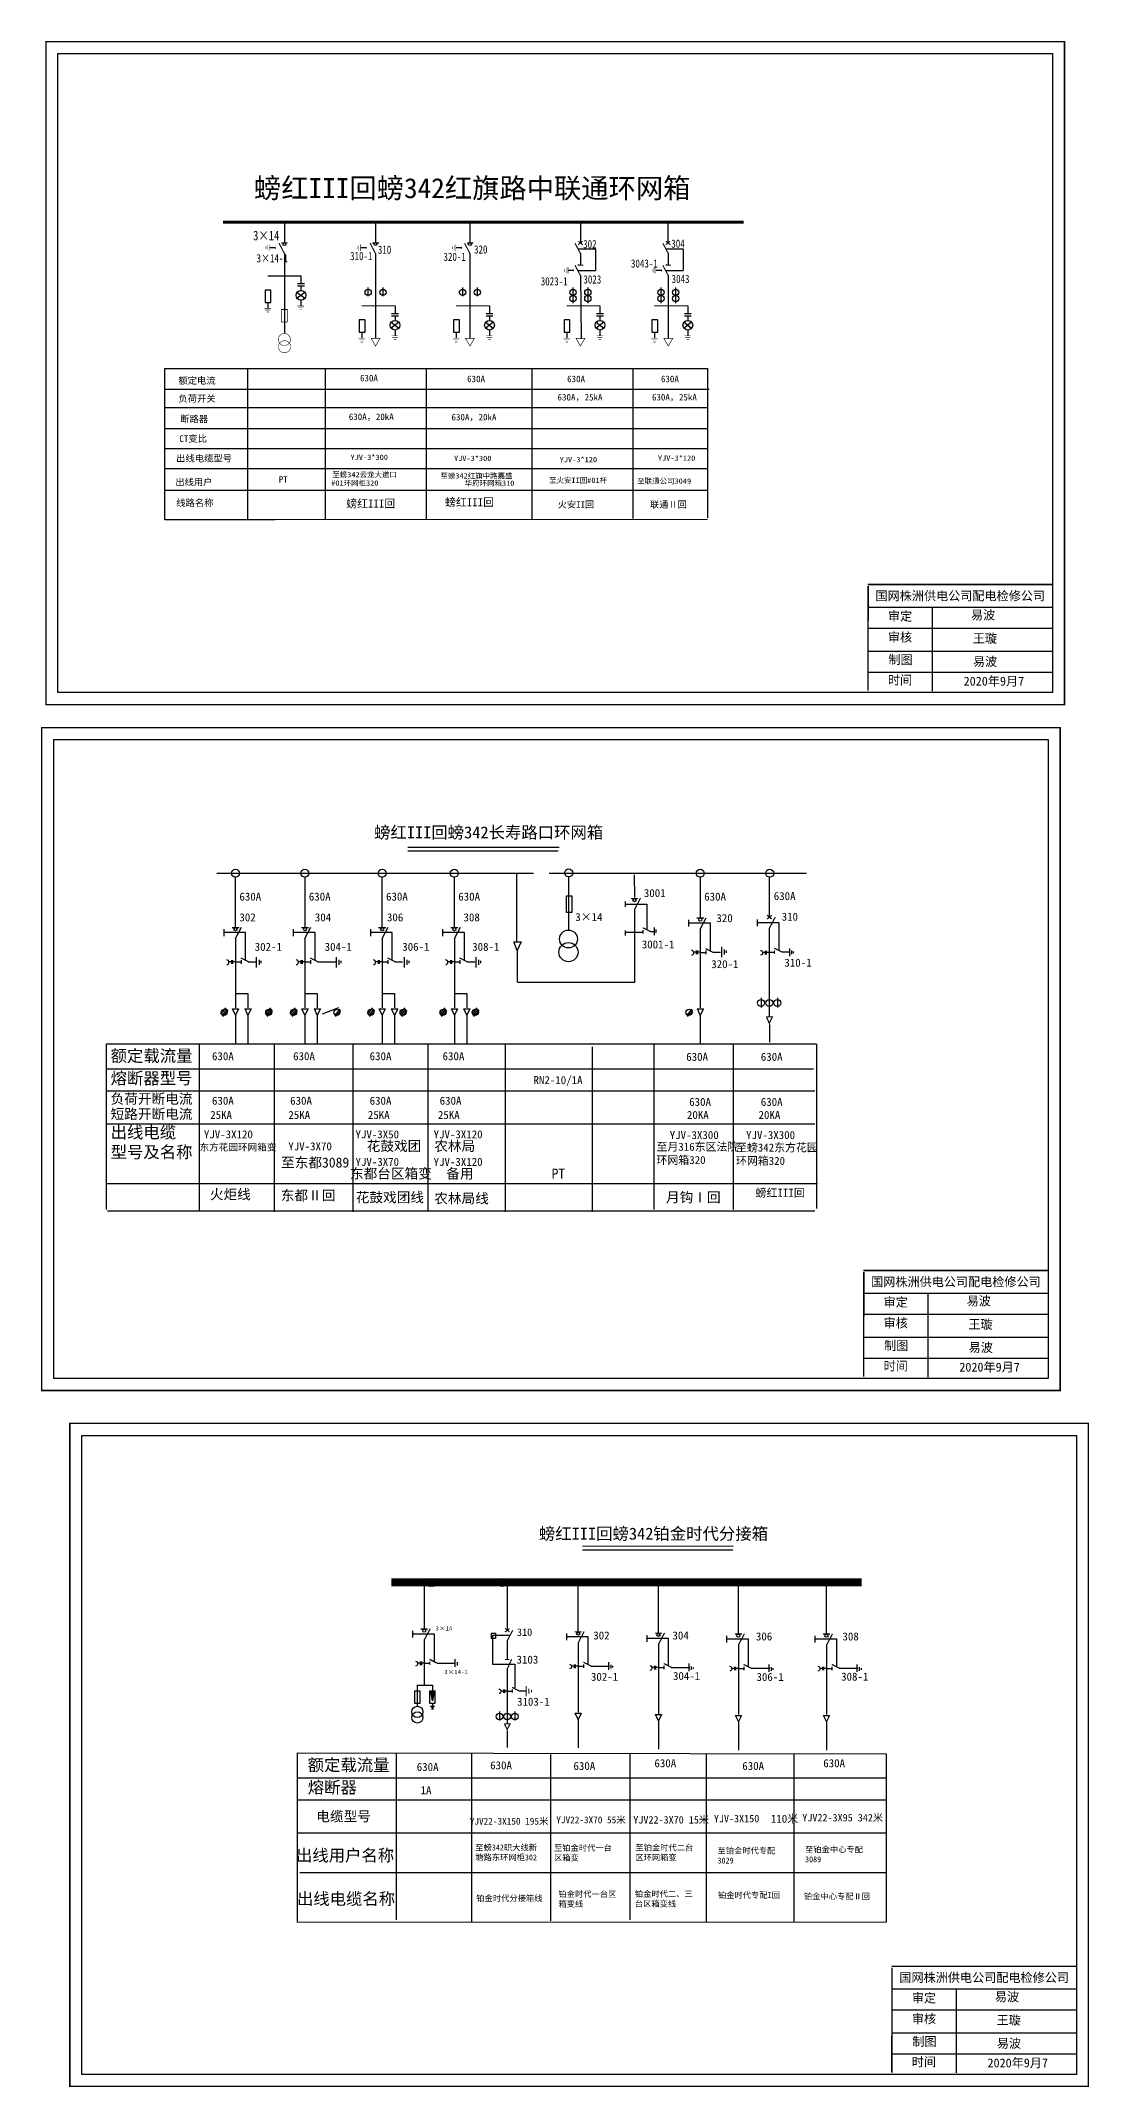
# Model space of a CAD drawing. Extents: x -184 to 627, y -436 to 79.
# Drawn here: x 88 to 350, y -436 to 76 of the extents above; entities that cross this region are included whole.
import ezdxf

# ---------------------------------------------------------------- set-up
doc = ezdxf.new("R2010")
doc.units = 0
doc.header["$LTSCALE"] = 0.774411
doc.linetypes.add('ACAD_ISO02W100', pattern=[15, 12, -3])
doc.linetypes.add('CENTER', pattern=[50.8, 31.75, -6.35, 6.35, -6.35])
doc.layers.get('0').update_dxf_attribs({"linetype": 'CONTINUOUS'})
doc.layers.add('2', color=7, linetype='CONTINUOUS')
doc.styles.add('_宋体', font='', dxfattribs={"width": 0.8})
doc.styles.add('HZ', font='')
doc.styles.get("Standard").update_dxf_attribs({"font": '', "height": 2.5})
doc.styles.add('STYLE1', font='txt.shx', dxfattribs={"height": 2.6})
doc.styles.add('字体', font='simkai_0.ttf', dxfattribs={"height": 2.5})
doc.styles.add('宋体', font='')
doc.styles.get('_宋体').set_extended_font_data('SimSun')
doc.styles.get('HZ').set_extended_font_data('SimSun')
doc.styles.get('Standard').set_extended_font_data('SimSun')
doc.styles.get('宋体').set_extended_font_data('SimSun')

# ---------------------------------------------------------------- blocks, each defined once
blk = doc.blocks.new('JD')
for points in [[(-2, 0.2), (-2, -0.2), (2, 0.2), (2, -0.2)], [(1, -1.2), (1, -0.8), (-1, -1.2), (-1, -0.8)], [(-0.5, -1.8), (-0.5, -2.2), (0.5, -1.8), (0.5, -2.2)]]:
    blk.add_trace(points)

msp = doc.modelspace()

# ---------------------------------------------------------------- hatches: boundary and pattern name
at = {"linetype": 'Continuous'}
msp.add_hatch(color=256, dxfattribs=at).paths.add_polyline_path([(185.45, -336.79), (186.35, -336.79), (185.91, -339.04)])

# ---------------------------------------------------------------- linework, layer by layer
at = {"color": 7, "lineweight": -3}
for p, q in [((148.89, 30.56), (148.89, 25.31)), ((171.68, 30.51), (171.68, 25.25)), ((195.27, 30.51), (195.27, 25.25)), ((222.88, 30.51), (222.88, 25.25)), ((244.75, 30.51), (244.75, 25.25)), ((146.64, 24.18), (145.17, 24.18)), ((148.89, 22.77), (148.89, 2.74)), ((169.42, 24.13), (167.96, 24.13)), ((171.68, 22.72), (171.68, 1.5)), ((193.21, 24.11), (191.75, 24.11)), ((195.27, 22.72), (195.27, 1.5)), ((222.28, 23.86), (226.6, 23.86)), ((222.88, 22.72), (222.88, 19.84)), ((226.6, 23.86), (226.6, 18.5)), ((244.23, 23.86), (248.55, 23.86)), ((244.83, 22.72), (244.83, 19.84)), ((248.55, 23.86), (248.55, 18.5)), ((144.74, 17.17), (153.04, 17.16)), ((153.04, 17.16), (153.04, 15.21)), ((221.22, 18.5), (219.76, 18.5)), ((222.2, 18.5), (226.6, 18.5)), ((222.88, 17.21), (223.07, 1.44)), ((243.17, 18.5), (241.71, 18.5)), ((244.14, 18.5), (248.55, 18.5)), ((244.83, 17.21), (244.83, 1.5)), ((144.74, 10.52), (144.74, 9.06)), ((152.1, 13.02), (153.98, 11.55)), ((153.98, 13.02), (152.1, 11.55)), ((152.17, 15.21), (153.91, 15.21)), ((152.17, 14.64), (153.91, 14.64)), ((153.04, 14.64), (153.04, 13.49)), ((153.04, 11.07), (153.04, 9.61)), ((169.79, 14.25), (169.79, 12.03)), ((173.48, 14.25), (173.48, 12.03)), ((193.38, 14.25), (193.38, 12.03)), ((197.08, 14.25), (197.08, 12.03)), ((220.99, 14.25), (220.99, 10.34)), ((224.68, 14.25), (224.68, 10.35)), ((242.94, 14.25), (242.94, 10.34)), ((246.63, 14.25), (246.63, 10.35)), ((168.27, 9.7), (176.56, 9.68)), ((175.62, 5.54), (177.5, 4.07)), ((177.5, 5.54), (175.62, 4.07)), ((175.69, 7.73), (177.43, 7.73)), ((175.69, 7.16), (177.43, 7.16)), ((176.56, 9.68), (176.56, 7.73)), ((176.56, 7.16), (176.56, 6.02)), ((191.86, 9.7), (200.15, 9.68)), ((199.21, 5.54), (201.09, 4.07)), ((201.09, 5.54), (199.21, 4.07)), ((199.28, 7.73), (201.02, 7.73)), ((199.28, 7.16), (201.02, 7.16)), ((200.15, 9.68), (200.15, 7.73)), ((200.15, 7.16), (200.15, 6.02)), ((219.47, 9.7), (227.76, 9.68)), ((226.82, 5.54), (228.7, 4.07)), ((228.7, 5.54), (226.82, 4.07)), ((226.89, 7.73), (228.63, 7.73)), ((226.89, 7.16), (228.63, 7.16)), ((227.76, 9.68), (227.76, 7.73)), ((227.76, 7.16), (227.76, 6.02)), ((241.42, 9.7), (249.71, 9.68)), ((248.77, 5.54), (250.65, 4.07)), ((250.65, 5.54), (248.77, 4.07)), ((248.84, 7.73), (250.58, 7.73)), ((248.84, 7.16), (250.58, 7.16)), ((249.71, 9.68), (249.71, 7.73)), ((249.71, 7.16), (249.71, 6.02)), ((168.27, 3.04), (168.27, 1.58)), ((176.56, 3.6), (176.56, 2.14)), ((191.86, 3.04), (191.86, 1.58)), ((200.15, 3.6), (200.15, 2.14)), ((219.47, 3.04), (219.47, 1.58)), ((227.76, 3.6), (227.76, 2.14)), ((241.42, 3.04), (241.42, 1.58)), ((249.71, 3.6), (249.71, 2.14))]:
    msp.add_line(p, q, dxfattribs=at)
at = {"color": 0}
for p, q in [((139.7, -6.02), (139.7, -43.83)), ((159.07, -6.04), (159.07, -43.69)), ((119.06, -11.22), (134.09, -11.22)), ((134.01, -11.22), (146.69, -11.22)), ((144.19, -11.22), (255.08, -11.22)), ((119.06, -15.78), (134.02, -15.78)), ((133.95, -15.78), (146.63, -15.78)), ((146.42, -15.78), (254.44, -15.78)), ((119.06, -26), (133.91, -26)), ((133.84, -26), (146.52, -26)), ((146.31, -26), (254.68, -26))]:
    msp.add_line(p, q, dxfattribs=at)
at = {"linetype": 'Continuous'}
for p, q in [((254.63, -5.97), (254.63, -43.31)), ((207.02, -149.46), (207.02, -132.24)), ((236.49, -138.27), (236.38, -132.59)), ((233.97, -139.89), (239.5, -139.89)), ((234.05, -139.24), (234.05, -140.54)), ((236.41, -141.19), (236.41, -159.39)), ((239.5, -139.89), (239.5, -146.14)), ((234.05, -146.47), (234.05, -147.76)), ((238.36, -146.95), (234.13, -146.95)), ((241.28, -145.71), (241.28, -147.61)), ((241.72, -146.2), (241.72, -147.08)), ((141.87, -153.14), (141.87, -155.72)), ((161.81, -153.14), (161.81, -155.72)), ((178.82, -153.14), (178.82, -155.72)), ((196.7, -153.14), (196.7, -155.72)), ((207.1, -151.45), (206.2, -149.34)), ((206.28, -149.34), (208.07, -149.34)), ((208.07, -149.34), (207.1, -151.45)), ((207.1, -151.45), (207.1, -159.4)), ((258.14, -150.57), (258.14, -153.14)), ((258.82, -151.26), (258.82, -152.46)), ((259.31, -151.51), (259.31, -152.06)), ((275.13, -150.99), (275.13, -152.89)), ((275.58, -151.48), (275.58, -152.36)), ((276.02, -151.73), (276.02, -152.14)), ((142.56, -153.83), (142.56, -155.03)), ((143.05, -154.08), (143.05, -154.64)), ((162.5, -153.83), (162.5, -155.03)), ((162.98, -154.08), (162.98, -154.64)), ((179.51, -153.83), (179.51, -155.03)), ((180, -154.08), (180, -154.64)), ((197.38, -153.83), (197.38, -155.03)), ((197.87, -154.08), (197.87, -154.64)), ((207.25, -159.4), (236.46, -159.4)), ((261.08, -216.24), (261.08, -174.86)), ((191.45, -328.63), (191.45, -330.53)), ((192.03, -329.34), (192.03, -330.21)), ((229.9, -329.35), (229.9, -331.25)), ((230.48, -330.06), (230.48, -330.94)), ((230.92, -330.31), (230.92, -330.72)), ((249.98, -329.7), (249.98, -331.61)), ((250.56, -330.41), (250.56, -331.29)), ((251, -330.66), (251, -331.07)), ((269.95, -329.91), (269.95, -331.81)), ((270.53, -330.62), (270.53, -331.5)), ((270.97, -330.87), (270.97, -331.28)), ((291.97, -329.91), (291.97, -331.81)), ((292.55, -330.62), (292.55, -331.5)), ((292.99, -330.87), (292.99, -331.28)), ((181.37, -336.56), (181.37, -339.59)), ((182.12, -335.08), (185.9, -335.08)), ((185.91, -339.04), (185.45, -336.79)), ((185.45, -336.79), (186.35, -336.79)), ((185.9, -335.08), (185.9, -338.19)), ((186.35, -336.79), (185.91, -339.04)), ((185.31, -340.4), (186.43, -340.4)), ((185.63, -340.72), (186.13, -340.72)), ((185.63, -341), (186.13, -341)), ((185.88, -339.65), (185.88, -340.41))]:
    msp.add_line(p, q, dxfattribs=at)
at = {"color": 0, "linetype": 'Continuous'}
for p, q in [((294.76, -65.69), (340.9, -65.69)), ((310.77, -65.69), (310.77, -86.65)), ((294.76, -70.94), (340.9, -70.94)), ((294.76, -76.67), (340.9, -76.67)), ((294.76, -81.93), (340.9, -81.93)), ((293.68, -237.13), (339.82, -237.13)), ((309.69, -237.14), (309.69, -258.1)), ((293.68, -242.39), (339.82, -242.39)), ((293.68, -248.12), (339.82, -248.12)), ((293.68, -253.38), (339.82, -253.38)), ((300.72, -411.05), (346.86, -411.05)), ((316.74, -411.05), (316.74, -432.02)), ((300.72, -416.3), (346.86, -416.3)), ((300.72, -422.04), (346.86, -422.04)), ((300.72, -427.29), (346.86, -427.29))]:
    msp.add_line(p, q, dxfattribs=at)
for p, q in [((179.74, -125.62), (217.54, -125.62)), ((179.74, -126.55), (217.35, -126.55)), ((132.05, -132.16), (211.18, -132.16)), ((215.03, -132.16), (279.37, -132.16)), ((136.63, -133.18), (136.63, -145.69)), ((153.97, -133.18), (153.97, -145.69)), ((173.27, -133.18), (173.27, -145.69)), ((191.32, -133.18), (191.32, -145.69)), ((219.38, -137.86), (220.74, -137.86)), ((219.38, -141.95), (219.38, -137.86)), ((219.91, -133.1), (219.91, -146.39)), ((220.74, -137.86), (220.74, -141.95)), ((252.77, -133.18), (252.77, -143.32)), ((270.04, -133.06), (270.04, -143.19)), ((220.74, -141.95), (219.38, -141.95)), ((133.74, -146.19), (133.74, -147.86)), ((135.81, -145.73), (137.57, -145.73)), ((136.69, -148.5), (138.19, -145.66)), ((151.07, -146.19), (151.07, -147.86)), ((153.14, -145.73), (154.91, -145.73)), ((154.03, -148.5), (155.53, -145.66)), ((170.38, -146.19), (170.38, -147.86)), ((172.45, -145.73), (174.21, -145.73)), ((173.33, -148.5), (174.83, -145.66)), ((188.43, -146.19), (188.43, -147.86)), ((190.49, -145.73), (192.26, -145.73)), ((191.38, -148.5), (192.88, -145.66)), ((240.34, -146.76), (241.28, -146.76)), ((249.88, -143.81), (249.88, -145.48)), ((251.95, -143.36), (253.72, -143.36)), ((252.83, -146.12), (254.33, -143.28)), ((252.83, -146.05), (252.83, -165.84)), ((270.04, -145.92), (270.04, -152.56)), ((136.69, -148.42), (136.69, -165.84)), ((138, -153.33), (140, -154.33)), ((154.03, -148.42), (154.03, -165.84)), ((155.33, -153.33), (157.33, -154.33)), ((173.33, -148.42), (173.33, -165.84)), ((174.64, -153.33), (176.64, -154.33)), ((191.38, -148.42), (191.38, -165.84)), ((192.69, -153.33), (194.69, -154.33)), ((251.82, -151.94), (251.19, -151.94)), ((251.82, -151.51), (251.82, -152.43)), ((252.1, -151.51), (252.1, -152.43)), ((252.83, -151.94), (252.1, -151.94)), ((252.83, -151.95), (254.22, -151.95)), ((254.14, -150.95), (256.14, -151.95)), ((254.22, -151.49), (254.22, -152.41)), ((256.02, -151.91), (257.91, -151.91)), ((269.97, -151.87), (271.35, -151.87)), ((270.04, -151.75), (270.04, -167.99)), ((273.16, -151.84), (275.04, -151.84)), ((135.68, -154.31), (135.05, -154.31)), ((135.68, -153.89), (135.68, -154.8)), ((135.96, -153.89), (135.96, -154.8)), ((136.69, -154.31), (135.96, -154.31)), ((136.69, -154.33), (138.07, -154.33)), ((138.07, -153.87), (138.07, -154.79)), ((139.88, -154.29), (141.77, -154.29)), ((153.02, -154.31), (152.39, -154.31)), ((153.02, -153.89), (153.02, -154.8)), ((153.3, -153.89), (153.3, -154.8)), ((154.02, -154.31), (153.3, -154.31)), ((154.03, -154.33), (155.41, -154.33)), ((155.41, -153.87), (155.41, -154.79)), ((157.22, -154.29), (161.85, -154.29)), ((172.32, -154.31), (171.69, -154.31)), ((172.32, -153.89), (172.32, -154.8)), ((172.6, -153.89), (172.6, -154.8)), ((173.33, -154.31), (172.6, -154.31)), ((173.33, -154.33), (174.71, -154.33)), ((174.71, -153.87), (174.71, -154.79)), ((176.52, -154.29), (178.41, -154.29)), ((190.37, -154.31), (189.74, -154.31)), ((190.37, -153.89), (190.37, -154.8)), ((190.65, -153.89), (190.65, -154.8)), ((191.38, -154.31), (190.65, -154.31)), ((191.38, -154.33), (192.76, -154.33)), ((192.76, -153.87), (192.76, -154.79)), ((194.57, -154.29), (196.45, -154.29)), ((136.69, -162.2), (139.79, -162.2)), ((139.79, -162.2), (139.79, -165.84)), ((154.02, -162.2), (157.13, -162.2)), ((157.13, -162.2), (157.13, -165.84)), ((173.33, -162.2), (176.43, -162.2)), ((176.43, -162.2), (176.43, -165.84)), ((191.38, -162.2), (194.48, -162.2)), ((194.48, -162.2), (194.48, -165.84)), ((268.05, -163.28), (268.05, -165.71)), ((272.12, -163.28), (272.12, -165.71)), ((134.27, -165.8), (132.95, -167.39)), ((134.57, -166.11), (133.24, -167.7)), ((134.83, -166.44), (133.5, -168.02)), ((135.94, -166.09), (137.47, -166.09)), ((136.68, -167.63), (135.96, -166.06)), ((137.47, -166.09), (136.68, -167.63)), ((136.68, -167.63), (136.68, -174.72)), ((139.04, -166.09), (140.57, -166.09)), ((139.78, -167.63), (139.06, -166.06)), ((140.57, -166.09), (139.78, -167.63)), ((139.78, -167.63), (139.78, -174.72)), ((145.4, -165.8), (144.07, -167.39)), ((145.69, -166.11), (144.36, -167.7)), ((145.95, -166.44), (144.63, -168.02)), ((151.61, -165.8), (150.28, -167.39)), ((151.91, -166.11), (150.58, -167.7)), ((152.17, -166.44), (150.84, -168.02)), ((153.27, -166.09), (154.8, -166.09)), ((154.02, -167.63), (153.29, -166.06)), ((154.8, -166.09), (154.02, -167.63)), ((154.02, -167.63), (154.02, -174.72)), ((156.38, -166.09), (157.9, -166.09)), ((157.12, -167.63), (156.39, -166.06)), ((157.9, -166.09), (157.12, -167.63)), ((157.12, -167.63), (157.12, -174.72)), ((162.42, -165.8), (158.35, -167.39)), ((162.72, -166.11), (161.39, -167.7)), ((162.98, -166.44), (161.65, -168.02)), ((170.91, -165.8), (169.59, -167.39)), ((171.21, -166.11), (169.88, -167.7)), ((171.47, -166.44), (170.14, -168.02)), ((172.58, -166.09), (174.11, -166.09)), ((173.32, -167.63), (172.6, -166.06)), ((174.11, -166.09), (173.32, -167.63)), ((173.32, -167.63), (173.32, -174.72)), ((175.68, -166.09), (177.21, -166.09)), ((176.42, -167.63), (175.7, -166.06)), ((177.21, -166.09), (176.42, -167.63)), ((176.42, -167.63), (176.42, -174.72)), ((178.98, -165.8), (177.65, -167.39)), ((179.27, -166.11), (177.94, -167.7)), ((179.53, -166.44), (178.21, -168.02)), ((188.96, -165.8), (187.64, -167.39)), ((189.26, -166.11), (187.93, -167.7)), ((189.52, -166.44), (188.19, -168.02)), ((190.63, -166.09), (192.15, -166.09)), ((191.37, -167.63), (190.65, -166.06)), ((192.15, -166.09), (191.37, -167.63)), ((191.37, -167.63), (191.37, -174.72)), ((193.73, -166.09), (195.25, -166.09)), ((194.47, -167.63), (193.75, -166.06)), ((195.25, -166.09), (194.47, -167.63)), ((194.47, -167.63), (194.47, -174.72)), ((197.02, -165.8), (195.7, -167.39)), ((197.32, -166.11), (195.99, -167.7)), ((197.58, -166.44), (196.25, -168.02)), ((250.71, -166.11), (249.39, -167.7)), ((250.97, -166.44), (249.65, -168.02)), ((252.08, -166.09), (253.61, -166.09)), ((252.83, -167.63), (252.1, -166.06)), ((253.61, -166.09), (252.83, -167.63)), ((252.83, -167.63), (252.83, -174.72)), ((104.41, -216.24), (104.42, -174.8)), ((104.42, -174.8), (281.79, -174.8)), ((127.58, -175), (127.58, -216.51)), ((146.37, -175), (146.37, -216.78)), ((166.04, -175), (166.04, -216.78)), ((184.75, -175), (184.75, -216.51)), ((204.05, -175), (204.05, -216.78)), ((225.82, -175.57), (225.82, -216.81)), ((241.24, -175), (241.24, -216.24)), ((281.82, -174.8), (281.82, -215.96)), ((104.49, -181.04), (281.1, -181.04)), ((104.49, -186.53), (281.44, -186.53)), ((104.49, -194.8), (281.44, -194.8)), ((282.13, -209.81), (104.41, -209.81)), ((281.44, -216.63), (104.69, -216.63)), ((183.79, -308.5), (183.79, -321.01)), ((204.56, -309.28), (204.56, -321.43)), ((222.24, -309.22), (222.24, -321.74)), ((242.32, -309.58), (242.32, -322.09)), ((262.28, -309.78), (262.28, -322.29)), ((284.3, -309.78), (284.3, -322.29)), ((200.56, -322.08), (200.56, -323.33)), ((200.56, -322.08), (201.68, -322.08)), ((201.68, -322.08), (201.68, -323.33)), ((183.84, -323.74), (183.84, -335.09)), ((200.56, -323.33), (201.68, -323.33)), ((204.56, -323.98), (204.56, -328.63)), ((222.3, -324.46), (222.3, -341.88)), ((242.38, -324.82), (242.38, -342.24)), ((262.34, -325.02), (262.34, -342.44)), ((284.36, -325.02), (284.36, -342.44)), ((183.84, -329.65), (185.23, -329.65)), ((187.04, -329.61), (191.67, -329.61)), ((204.56, -330.96), (204.56, -344.68)), ((222.3, -330.37), (223.68, -330.37)), ((225.49, -330.33), (230.13, -330.33)), ((242.38, -330.72), (243.76, -330.72)), ((245.57, -330.68), (250.21, -330.68)), ((262.34, -330.93), (263.73, -330.93)), ((265.54, -330.89), (270.17, -330.89)), ((284.36, -330.93), (285.75, -330.93)), ((287.56, -330.89), (292.19, -330.89)), ((181.37, -336.56), (182.86, -336.56)), ((182.11, -335.06), (182.11, -340.44)), ((182.86, -339.59), (182.86, -336.56)), ((185.13, -336.56), (186.61, -336.56)), ((185.13, -336.59), (185.13, -339.59)), ((186.61, -339.59), (186.61, -336.56)), ((204.56, -336.59), (205.86, -336.59)), ((207.55, -336.55), (209.32, -336.55)), ((181.37, -339.59), (182.86, -339.59)), ((185.13, -339.59), (186.61, -339.59)), ((202.69, -341.7), (202.69, -343.98)), ((206.5, -341.7), (206.5, -343.98)), ((221.55, -342.13), (223.08, -342.13)), ((222.29, -343.67), (221.57, -342.1)), ((223.08, -342.13), (222.29, -343.67)), ((241.63, -342.48), (243.16, -342.48)), ((242.37, -344.03), (241.65, -342.45)), ((243.16, -342.48), (242.37, -344.03)), ((222.29, -343.67), (222.29, -350.77)), ((242.37, -344.03), (242.37, -351.12)), ((261.59, -342.69), (263.12, -342.69)), ((262.34, -344.23), (261.61, -342.66)), ((263.12, -342.69), (262.34, -344.23)), ((262.34, -344.23), (262.34, -351.32)), ((283.61, -342.69), (285.14, -342.69)), ((284.36, -344.23), (283.63, -342.66)), ((285.14, -342.69), (284.36, -344.23)), ((284.36, -344.23), (284.36, -351.32)), ((152.06, -352.05), (299.25, -352.25)), ((152.2, -394.35), (152.21, -352.05)), ((176.82, -352.25), (176.82, -393.8)), ((195.62, -352.25), (195.62, -394.44)), ((215.36, -352.48), (215.36, -394.04)), ((235.23, -352.25), (235.23, -393.8)), ((254.26, -352.25), (254.26, -394.35)), ((276.2, -352.25), (276.2, -394.35)), ((299.25, -352.25), (299.25, -394.35)), ((152.06, -358.29), (299.25, -358.29)), ((152.35, -363.78), (299.25, -363.78)), ((152.35, -372.05), (299.25, -372.05)), ((299.25, -382.04), (152.72, -382.04)), ((299.25, -394.35), (152.06, -394.42))]:
    msp.add_line(p, q)
at = {"linetype": 'ACAD_ISO02W100'}
for p, q in [((139.22, -147.02), (133.74, -147.02)), ((139.22, -153.86), (139.22, -147.02)), ((156.56, -147.02), (151.07, -147.02)), ((156.56, -153.86), (156.56, -147.02)), ((175.86, -147.02), (170.38, -147.02)), ((175.86, -153.86), (175.86, -147.02)), ((193.91, -147.02), (188.43, -147.02)), ((193.91, -153.86), (193.91, -147.02)), ((255.36, -144.64), (249.88, -144.64)), ((255.36, -151.48), (255.36, -144.64)), ((200.91, -322.73), (200.91, -329.88)), ((205.12, -322.73), (200.91, -322.73)), ((200.91, -329.88), (206.46, -329.88)), ((206.46, -329.88), (206.46, -335.79))]:
    msp.add_line(p, q, dxfattribs=at)
at = {"linetype": 'CENTER'}
for p, q in [((270.09, -169.96), (270.09, -174.41)), ((204.56, -346.52), (204.56, -350.7))]:
    msp.add_line(p, q, dxfattribs=at)
at = {"color": 0, "linetype": 'Continuous', "const_width": 0.37}
for points in [[(89.33, 75.68), (343.82, 75.68), (343.82, -90.02), (89.33, -90.02)], [(88.25, -95.77), (342.73, -95.77), (342.73, -261.47), (88.25, -261.47)], [(95.3, -269.69), (349.78, -269.69), (349.78, -435.38), (95.3, -435.38)]]:
    msp.add_lwpolyline(points, close=True, dxfattribs=at)
at = {"color": 0, "linetype": 'Continuous'}
for points in [[(92.33, 72.68), (340.82, 72.68), (340.82, -87.03), (92.33, -87.03)], [(91.25, -98.77), (339.74, -98.77), (339.74, -258.47), (91.25, -258.47)], [(98.29, -272.68), (346.79, -272.68), (346.79, -432.39), (98.29, -432.39)]]:
    msp.add_lwpolyline(points, close=True, dxfattribs=at)
at = {"color": 7, "lineweight": -3}
for points, const_width in [([(133.6, 30.56), (263.62, 30.56)], 0.8), ([(223.39, 25.76), (222.3, 24.91)], 0.272), ([(222.36, 25.76), (223.46, 24.91)], 0.272), ([(245.26, 25.76), (244.17, 24.91)], 0.272), ([(244.23, 25.76), (245.33, 24.91)], 0.272), ([(144.31, 24.49), (144.31, 23.9)], 0.119), ([(144.74, 24.85), (144.74, 23.57)], 0.119), ([(145.16, 25.05), (145.16, 23.37)], 0.119), ([(146.64, 24.47), (146.64, 23.88)], 0.119), ([(148.89, 22.77), (147.53, 25.36)], 0.272), ([(149.72, 25.4), (148.11, 25.41)], 0.272), ([(167.1, 24.44), (167.1, 23.85)], 0.119), ([(167.52, 24.8), (167.52, 23.52)], 0.119), ([(167.95, 25), (167.95, 23.32)], 0.119), ([(169.42, 24.42), (169.42, 23.83)], 0.119), ([(171.68, 22.72), (170.31, 25.31)], 0.272), ([(172.51, 25.35), (170.9, 25.36)], 0.272), ([(190.88, 24.43), (190.88, 23.84)], 0.119), ([(191.31, 24.79), (191.31, 23.51)], 0.119), ([(191.74, 24.98), (191.74, 23.31)], 0.119), ([(193.21, 24.41), (193.21, 23.82)], 0.119), ([(195.27, 22.72), (193.91, 25.31)], 0.272), ([(196.1, 25.35), (194.49, 25.36)], 0.272), ([(222.88, 22.72), (221.51, 25.31)], 0.272), ([(244.83, 22.72), (243.46, 25.31)], 0.272), ([(218.93, 18.81), (218.93, 18.22)], 0.119), ([(219.32, 19.17), (219.32, 17.89)], 0.119), ([(219.75, 19.37), (219.75, 17.7)], 0.119), ([(221.22, 18.79), (221.22, 18.2)], 0.119), ([(222.88, 17.21), (221.51, 19.79)], 0.272), ([(223.57, 19.81), (222.18, 19.86)], 0.272), ([(240.8, 18.81), (240.8, 18.22)], 0.119), ([(241.27, 19.17), (241.27, 17.89)], 0.119), ([(241.7, 19.37), (241.7, 17.7)], 0.119), ([(243.17, 18.79), (243.17, 18.2)], 0.119), ([(244.83, 17.21), (243.46, 19.79)], 0.272), ([(245.52, 19.81), (244.13, 19.86)], 0.272), ([(143.87, 9.04), (145.55, 9.04)], 0.119), ([(144.07, 8.62), (145.35, 8.62)], 0.119), ([(144.43, 8.09), (145.02, 8.09)], 0.119), ([(152.17, 9.6), (153.84, 9.6)], 0.119), ([(152.37, 9.17), (153.64, 9.17)], 0.119), ([(152.73, 8.65), (153.32, 8.65)], 0.119), ([(167.4, 1.57), (169.07, 1.57)], 0.119), ([(167.59, 1.15), (168.87, 1.15)], 0.119), ([(167.95, 0.62), (168.54, 0.62)], 0.119), ([(175.69, 2.13), (177.37, 2.13)], 0.119), ([(175.89, 1.7), (177.17, 1.7)], 0.119), ([(176.25, 1.18), (176.84, 1.18)], 0.119), ([(190.99, 1.57), (192.66, 1.57)], 0.119), ([(191.18, 1.15), (192.46, 1.15)], 0.119), ([(191.55, 0.62), (192.14, 0.62)], 0.119), ([(199.28, 2.13), (200.96, 2.13)], 0.119), ([(199.48, 1.7), (200.76, 1.7)], 0.119), ([(199.84, 1.18), (200.43, 1.18)], 0.119), ([(218.6, 1.57), (220.27, 1.57)], 0.119), ([(218.79, 1.15), (220.07, 1.15)], 0.119), ([(219.15, 0.62), (219.74, 0.62)], 0.119), ([(226.89, 2.13), (228.56, 2.13)], 0.119), ([(227.09, 1.7), (228.37, 1.7)], 0.119), ([(227.45, 1.18), (228.04, 1.18)], 0.119), ([(240.54, 1.57), (242.22, 1.57)], 0.119), ([(240.74, 1.15), (242.02, 1.15)], 0.119), ([(241.1, 0.62), (241.69, 0.62)], 0.119), ([(248.84, 2.13), (250.51, 2.13)], 0.119), ([(249.04, 1.7), (250.32, 1.7)], 0.119), ([(249.4, 1.18), (249.99, 1.18)], 0.119)]:
    msp.add_lwpolyline(points, dxfattribs=dict(at, const_width=const_width))
for points in [[(144.74, 17.17, 0, 0, 0), (144.74, 12.8, 0.396, 0, 0), (144.74, 11.39, 0, 0, 0)], [(168.27, 9.7, 0, 0, 0), (168.27, 5.33, 0.396, 0, 0), (168.27, 3.92, 0, 0, 0)], [(191.86, 9.7, 0, 0, 0), (191.86, 5.33, 0.396, 0, 0), (191.86, 3.92, 0, 0, 0)], [(219.47, 9.7, 0, 0, 0), (219.47, 5.33, 0.396, 0, 0), (219.47, 3.92, 0, 0, 0)], [(241.42, 9.7, 0, 0, 0), (241.42, 5.33, 0.396, 0, 0), (241.42, 3.92, 0, 0, 0)]]:
    msp.add_lwpolyline(points, format="xyseb", dxfattribs=at)
for points in [[(145.53, 13.59), (144.07, 13.59), (144.07, 10.52), (145.53, 10.52), (145.53, 13.55)], [(169.06, 6.12), (167.6, 6.12), (167.6, 3.04), (169.06, 3.04), (169.06, 6.08)], [(192.65, 6.12), (191.19, 6.12), (191.19, 3.04), (192.65, 3.04), (192.65, 6.08)], [(220.26, 6.12), (218.79, 6.12), (218.79, 3.04), (220.26, 3.04), (220.26, 6.08)], [(242.2, 6.12), (240.74, 6.12), (240.74, 3.04), (242.2, 3.04), (242.2, 6.08)]]:
    msp.add_lwpolyline(points, dxfattribs=at)
for points, const_width in [([(148.15, 8.72), (149.63, 8.72), (149.63, 5.62), (148.15, 5.62)], 0.198), ([(170.58, 1.5), (171.68, -0.41), (172.77, 1.5)], 0.153), ([(194.17, 1.5), (195.27, -0.41), (196.36, 1.5)], 0.153), ([(221.78, 1.5), (222.88, -0.41), (223.97, 1.5)], 0.153), ([(243.73, 1.5), (244.83, -0.41), (245.92, 1.5)], 0.153)]:
    msp.add_lwpolyline(points, close=True, dxfattribs=dict(at, const_width=const_width))
at = {"color": 7, "lineweight": -3, "const_width": 0.127}
for points in [[(150.4, 1.23, -1), (147.38, 1.23, -1)], [(150.44, -0.57, -1), (147.42, -0.57, -1)]]:
    msp.add_lwpolyline(points, format="xyb", close=True, dxfattribs=at)
at = {"color": 0, "linetype": 'Continuous', "const_width": 0.37}
for points in [[(294.65, -60), (340.78, -60)], [(294.76, -60.4), (294.73, -86.57)], [(293.56, -231.45), (339.7, -231.45)], [(293.68, -231.85), (293.65, -258.01)], [(300.61, -405.37), (346.75, -405.37)], [(300.72, -405.76), (300.69, -431.93)]]:
    msp.add_lwpolyline(points, dxfattribs=at)
for points, const_width in [([(235.5, -138.49), (237.27, -138.49)], 0.3), ([(236.38, -141.25), (237.88, -138.41)], 0.3), ([(269.47, -143.64), (270.69, -142.72)], 0.3), ([(269.48, -142.64), (270.66, -143.62)], 0.3), ([(270.04, -146), (271.54, -143.15)], 0.3), ([(238.45, -145.8), (240.45, -146.8)], 0.3), ([(238.53, -146.34), (238.53, -147.26)], 0.3), ([(271.27, -150.87), (273.27, -151.87)], 0.3), ([(271.35, -151.41), (271.35, -152.34)], 0.3), ([(269.31, -168.08), (270.83, -168.08), (270.05, -169.63), (269.33, -168.05)], 0.3), ([(223.38, -300.36), (261.17, -300.36)], 0.3), ([(175.64, -309.41), (293.17, -309.41)], 2), ([(182.96, -321.05), (184.73, -321.05)], 0.3), ([(183.84, -323.82), (185.34, -320.97)], 0.3), ([(204.02, -321.84), (205.16, -320.99)], 0.281), ([(204.03, -320.91), (205.13, -321.82)], 0.281), ([(204.56, -324.06), (205.96, -321.39)], 0.281), ([(221.42, -321.77), (223.18, -321.77)], 0.3), ([(222.3, -324.54), (223.8, -321.7)], 0.3), ([(241.5, -322.13), (243.26, -322.13)], 0.3), ([(242.38, -324.89), (243.88, -322.05)], 0.3), ([(261.46, -322.33), (263.23, -322.33)], 0.3), ([(262.34, -325.1), (263.84, -322.26)], 0.3), ([(283.48, -322.33), (285.25, -322.33)], 0.3), ([(284.36, -325.1), (285.86, -322.26)], 0.3), ([(185.15, -328.65), (187.15, -329.65)], 0.3), ([(185.23, -329.19), (185.23, -330.11)], 0.3), ([(204.05, -328.71), (205.09, -328.71)], 0.281), ([(204.5, -331.3), (205.68, -328.65)], 0.281), ([(223.61, -329.37), (225.61, -330.37)], 0.3), ([(223.68, -329.91), (223.68, -330.83)], 0.3), ([(243.69, -329.72), (245.69, -330.72)], 0.3), ([(243.76, -330.26), (243.76, -331.18)], 0.3), ([(263.65, -329.93), (265.65, -330.93)], 0.3), ([(263.73, -330.47), (263.73, -331.39)], 0.3), ([(285.67, -329.93), (287.67, -330.93)], 0.3), ([(285.75, -330.47), (285.75, -331.39)], 0.3), ([(205.78, -335.65), (207.66, -336.59)], 0.281), ([(205.86, -336.16), (205.86, -337.02)], 0.281), ([(203.87, -344.76), (205.3, -344.76), (204.56, -346.21), (203.88, -344.74)], 0.281)]:
    msp.add_lwpolyline(points, dxfattribs=dict(const_width=const_width))
for points in [[(267.01, -143.73), (267.01, -145.4)], [(269.04, -151.97), (268.4, -151.97)], [(269.04, -151.55), (269.04, -152.47)], [(269.32, -151.55), (269.32, -152.47)], [(270.04, -151.97), (269.32, -151.97)], [(223.38, -301.28), (260.99, -301.28)], [(180.89, -321.5), (180.89, -323.18)], [(219.35, -322.23), (219.35, -323.9)], [(239.43, -322.58), (239.43, -324.25)], [(259.39, -322.79), (259.39, -324.46)], [(281.41, -322.79), (281.41, -324.46)], [(182.84, -329.63), (182.2, -329.63)], [(182.84, -329.21), (182.84, -330.12)], [(183.12, -329.21), (183.12, -330.12)], [(183.84, -329.63), (183.12, -329.63)], [(221.29, -330.35), (220.66, -330.35)], [(221.29, -329.93), (221.29, -330.85)], [(221.57, -329.93), (221.57, -330.85)], [(222.3, -330.35), (221.57, -330.35)], [(241.37, -330.71), (240.74, -330.71)], [(241.37, -330.29), (241.37, -331.2)], [(241.65, -330.29), (241.65, -331.2)], [(242.38, -330.71), (241.65, -330.71)], [(261.33, -330.91), (260.7, -330.91)], [(261.33, -330.49), (261.33, -331.4)], [(261.61, -330.49), (261.61, -331.4)], [(262.34, -330.91), (261.61, -330.91)], [(283.35, -330.91), (282.72, -330.91)], [(283.35, -330.49), (283.35, -331.4)], [(283.64, -330.49), (283.64, -331.4)], [(284.36, -330.91), (283.64, -330.91)], [(203.61, -336.58), (203.02, -336.58)], [(203.61, -336.18), (203.61, -337.04)], [(203.87, -336.18), (203.87, -337.04)], [(204.55, -336.58), (203.87, -336.58)]]:
    msp.add_lwpolyline(points)
at = {"linetype": 'ACAD_ISO02W100'}
for points in [[(272.5, -151.4), (272.5, -144.57), (267.01, -144.57)], [(186.38, -329.18), (186.38, -322.34), (180.89, -322.34)], [(224.83, -329.9), (224.83, -323.06), (219.35, -323.06)], [(244.91, -330.25), (244.91, -323.42), (239.43, -323.42)], [(264.87, -330.46), (264.87, -323.62), (259.39, -323.62)], [(286.9, -330.46), (286.9, -323.62), (281.41, -323.62)]]:
    msp.add_lwpolyline(points, dxfattribs=at)
for points in [[(267.87, -151.46, -0.877934), (267.89, -152.68)], [(181.67, -329.12, -0.877934), (181.69, -330.33)], [(220.12, -329.84, -0.877934), (220.14, -331.06)], [(240.2, -330.19, -0.877934), (240.22, -331.41)], [(260.16, -330.4, -0.877934), (260.19, -331.61)], [(282.19, -330.4, -0.877934), (282.21, -331.61)], [(202.51, -336.09, -0.877934), (202.54, -337.23)]]:
    msp.add_lwpolyline(points, format="xyb")
at = {"color": 7, "lineweight": -3}
for centre, radius in [((148.89, 25.1), 0.355), ((171.68, 25.05), 0.355), ((195.27, 25.05), 0.355), ((153.04, 12.28), 1.21), ((169.83, 13.04), 0.787), ((173.52, 13.04), 0.787), ((193.42, 13.04), 0.787), ((197.11, 13.04), 0.787), ((221.03, 13.04), 0.787), ((221.03, 11.47), 0.787), ((224.72, 13.04), 0.787), ((224.72, 11.47), 0.787), ((242.98, 13.04), 0.787), ((242.98, 11.47), 0.787), ((246.67, 13.04), 0.787), ((246.67, 11.47), 0.787), ((176.56, 4.81), 1.21), ((200.15, 4.81), 1.21), ((227.76, 4.81), 1.21), ((249.71, 4.81), 1.21)]:
    msp.add_circle(centre, radius, dxfattribs=at)
for centre, radius in [((136.68, -132.18), 0.996), ((154.01, -132.18), 0.996), ((173.32, -132.18), 0.996), ((191.36, -132.18), 0.996), ((219.96, -132.1), 0.996), ((252.82, -132.18), 0.996), ((270.17, -132.18), 0.996), ((236.38, -138.91), 0.384), ((136.69, -146.16), 0.384), ((154.03, -146.16), 0.384), ((173.33, -146.16), 0.384), ((191.38, -146.16), 0.384), ((252.83, -143.78), 0.384), ((133.86, -166.91), 0.757), ((144.98, -166.91), 0.757), ((151.19, -166.91), 0.757), ((162.01, -166.91), 0.757), ((170.5, -166.91), 0.757), ((178.56, -166.91), 0.757), ((188.54, -166.91), 0.757), ((196.61, -166.91), 0.757), ((250, -166.91), 0.757), ((268.01, -164.6), 0.866), ((270.07, -164.6), 0.866), ((272.08, -164.6), 0.866), ((185.3, -309.43), 0.996), ((185.92, -309.43), 0.996), ((203.26, -309.43), 0.996), ((203.35, -309.43), 0.996), ((183.84, -321.47), 0.384), ((222.3, -322.2), 0.384), ((242.38, -322.55), 0.384), ((262.34, -322.76), 0.384), ((284.36, -322.76), 0.384), ((202.65, -342.94), 0.812), ((204.58, -342.94), 0.812), ((206.46, -342.94), 0.812)]:
    msp.add_circle(centre, radius)
at = {"linetype": 'Continuous'}
for centre, radius in [((219.88, -148.62), 2.23), ((219.88, -151.89), 2.4)]:
    msp.add_circle(centre, radius, dxfattribs=at)
for centre in [(250.59, -152.03), (134.44, -154.41), (151.78, -154.41), (171.08, -154.41), (189.13, -154.41)]:
    msp.add_arc(centre, 0.613, 278.5404, 83.6643)
at = {"layer": '2'}
for p, q in [((119.06, -6.02), (134.02, -6.02)), ((119.06, -43.83), (119.06, -6.02)), ((133.95, -6.02), (146.63, -6.02)), ((146.42, -6.02), (254.63, -6.02)), ((184.3, -6.05), (184.3, -43.88)), ((210.75, -6.25), (210.75, -43.71)), ((235.98, -5.94), (235.98, -43.53)), ((119.06, -21.04), (144.01, -21.04)), ((133.64, -21.04), (146.32, -21.04)), ((146.1, -21.04), (254.56, -21.04)), ((119.06, -31.05), (254.56, -31.05)), ((134.02, -36.51), (119.06, -36.51)), ((146.63, -36.51), (133.95, -36.51)), ((254.68, -36.51), (146.42, -36.51)), ((134.02, -43.83), (119.06, -43.83)), ((146.63, -43.83), (133.95, -43.83)), ((254.63, -43.74), (146.42, -43.83))]:
    msp.add_line(p, q, dxfattribs=at)
for centre in [(182.13, -341.78), (182.13, -343.17)]:
    msp.add_circle(centre, 1.4, dxfattribs=at)

# ---------------------------------------------------------------- block references
at = {"xscale": 0.65625, "yscale": 0.65625, "zscale": 0.65625, "rotation": 90}
msp.add_blockref('JD', (209.34, -336.61), dxfattribs=at)

# ---------------------------------------------------------------- texts
at = {"color": 7, "lineweight": -3, "style": '_宋体', "width": 0.8}
msp.add_text('3×14', height=2.4, dxfattribs=at).set_placement((141.09, 26.01))
at = {"color": 0, "style": '_宋体', "width": 0.8}
for s, p in [('302', (223.55, 24.05)), ('304', (245.58, 24.17)), ('3×14-1', (141.95, 20.52)), ('310-1', (165.32, 21.07)), ('310', (172.25, 22.65)), ('320-1', (188.65, 20.88)), ('320', (196.28, 22.72)), ('3043-1', (235.5, 19.21)), ('3023-1', (212.96, 14.75)), ('3023', (223.61, 15.23)), ('3043', (245.65, 15.35))]:
    msp.add_text(s, height=2.055, dxfattribs=at).set_placement(p)
at = {"color": 0, "style": 'HZ'}
for s, p in [('额定电流', (122.4, -9.87)), ('负荷开关', (122.42, -14.36)), ('断路器', (122.86, -19.46)), ('CT变比', (122.65, -24.37)), ('出线电缆型号', (121.85, -29.3)), ('出线用户', (121.64, -35.23)), ('线路名称', (121.87, -40.44))]:
    msp.add_text(s, height=1.661, dxfattribs=at).set_placement(p)
at = {"color": 0}
for s, height, p in [('630A', 1.639, (167.8, -9.23)), ('630A', 1.639, (194.57, -9.44)), ('630A', 1.639, (219.56, -9.44)), ('630A', 1.639, (243, -9.44)), ('630A，25kA', 1.639, (217.16, -14.01)), ('630A，25kA', 1.639, (240.75, -14.01)), ('630A，20kA', 1.639, (165.01, -18.9)), ('630A，20kA', 1.639, (190.67, -18.99)), ('YJV-3*300', 1.328, (165.43, -28.86)), ('YJV-3*300', 1.328, (191.29, -29.14)), ('YJV-3*120', 1.328, (217.69, -29.43)), ('YJV-3*120', 1.328, (242.24, -29.08)), ('PT', 1.639, (147.49, -34.58)), ('#01环网柜320', 1.328, (160.59, -35.31)), ('至螃342云龙大道口', 1.328, (160.87, -33.21)), ('至螃342红旗中路嘉盛', 1.3284, (187.89, -33.51)), ('华府环网箱310', 1.328, (193.96, -35.33)), ('至火安II回#01杆', 1.328, (215.05, -34.63)), ('至联通公司3049', 1.328, (237.08, -34.81)), ('火安II回', 1.639, (217.2, -40.84)), ('联通Ⅱ回', 1.639, (240.26, -40.84))]:
    msp.add_text(s, height=height, dxfattribs=at).set_placement(p)
at = {"style": 'HZ'}
for s, height, p in [('螃红III回螃342长寿路口环网箱', 3, (171.31, -123.46)), ('额定载流量', 3, (105.48, -179.3)), ('熔断器型号', 3, (105.48, -184.91)), ('RN2-10/1A', 2, (211.15, -184.87)), ('负荷开断电流', 2.5, (105.48, -189.79)), ('短路开断电流', 2.5, (105.48, -193.59)), ('出线电缆', 3, (105.48, -198.42)), ('花鼓戏团', 2.5, (169.47, -201.6)), ('农林局', 2.5, (186.35, -201.6)), ('型号及名称', 3, (105.48, -203.36)), ('东方花园环网箱变', 1.717, (127.7, -201.52)), ('至东都3089', 2.5, (148.07, -205.73)), ('东都台区箱变', 2.5, (165.28, -208.48)), ('备用', 2.5, (189.36, -208.48)), ('PT', 2.5, (215.66, -208.48)), ('火炬线', 2.5, (130.27, -213.68)), ('东都Ⅱ回', 2.5, (148, -213.95)), ('花鼓戏团线', 2.5, (166.74, -214.42)), ('农林局线', 2.5, (186.35, -214.7)), ('月钩Ⅰ回', 2.5, (244.26, -214.4)), ('螃红III回螃342铂金时代分接箱', 3, (212.49, -298.74)), ('额定载流量', 3, (154.73, -356.55)), ('熔断器', 3, (154.73, -362.16)), ('电缆型号', 2.5, (156.88, -369.15)), ('出线用户名称', 3, (151.78, -379.14)), ('出线电缆名称', 3, (152.02, -390))]:
    msp.add_text(s, height=height, dxfattribs=at).set_placement(p)
for s, height, p in [('630A', 2, (137.66, -139.01)), ('630A', 2, (155, -139.01)), ('630A', 2, (174.3, -139.01)), ('630A', 2, (192.35, -139.01)), ('3001', 2, (238.72, -138.12)), ('630A', 2, (253.8, -139.01)), ('630A', 2, (271.18, -138.88)), ('302', 2, (137.66, -144.2)), ('304', 2, (156.5, -144.2)), ('306', 2, (174.53, -144.2)), ('308', 2, (193.65, -144.2)), ('3×14', 2, (221.59, -144.12)), ('320', 2, (256.84, -144.39)), ('310', 2, (273.16, -144.04)), ('302-1', 2, (141.48, -151.56)), ('304-1', 2, (158.96, -151.56)), ('306-1', 2, (178.35, -151.56)), ('308-1', 2, (195.83, -151.56)), ('3001-1', 2, (238.2, -150.96)), ('320-1', 2, (255.56, -155.89)), ('310-1', 2, (273.83, -155.52)), ('630A', 2, (130.81, -178.9)), ('630A', 2, (151.08, -178.9)), ('630A', 2, (170.2, -178.9)), ('630A', 2, (188.43, -178.9)), ('630A', 2, (249.31, -179.06)), ('630A', 2, (267.94, -179.06)), ('630A', 2, (130.81, -190.03)), ('630A', 2, (150.34, -190.03)), ('630A', 2, (170.2, -190.03)), ('630A', 2, (187.7, -190.03)), ('630A', 2, (250.05, -190.32)), ('630A', 2, (267.94, -190.32)), ('25KA', 2, (130.36, -193.59)), ('25KA', 2, (149.89, -193.59)), ('25KA', 2, (169.75, -193.59)), ('25KA', 2, (187.25, -193.59)), ('20KA', 2, (249.48, -193.59)), ('20KA', 2, (267.37, -193.59)), ('YJV-3X120', 2, (128.78, -198.44)), ('YJV-3X70', 2, (149.88, -201.42)), ('YJV-3X50', 2, (166.67, -198.44)), ('YJV-3X120', 2, (186.18, -198.44)), ('YJV-3X300', 2, (245.18, -198.61)), ('YJV-3X300', 2, (264.26, -198.61)), ('YJV-3X70', 2, (166.67, -205.31)), ('YJV-3X120', 2, (186.18, -205.31)), ('3×14', 1.069, (186.65, -321.46)), ('310', 1.875, (207, -322.8)), ('302', 2, (226.08, -323.69)), ('304', 2, (245.87, -323.69)), ('306', 2, (266.72, -323.93)), ('308', 2, (288.35, -323.93)), ('3×14-1', 1.069, (188.86, -332.36)), ('3103', 2, (206.9, -329.73)), ('302-1', 2, (225.49, -334.02)), ('304-1', 2, (246, -333.82)), ('306-1', 2, (266.86, -334.06)), ('308-1', 2, (288.01, -333.98)), ('3103-1', 2, (207.03, -340.24)), ('630A', 2, (181.97, -356.55)), ('630A', 2, (200.32, -356.15)), ('630A', 2, (221.13, -356.31)), ('630A', 2, (241.36, -355.62)), ('630A', 2, (263.32, -356.31)), ('630A', 2, (283.55, -355.62)), ('1A', 2, (182.93, -362.37)), ('YJV22-3X150 195米', 1.6943, (195.23, -369.97)), ('YJV22-3X70 55米', 1.6943, (216.84, -369.63)), ('YJV22-3X70 15米', 1.8539, (236.08, -369.69)), ('YJV-3X150', 1.854, (256.21, -369.38)), ('110米', 2, (270.46, -369.5)), ('YJV22-3X95 342米', 1.8539, (278.3, -369.16))]:
    msp.add_text(s, height=height).set_placement(p)
at = {"color": 0, "insert": (141.3, 41.57), "char_height": 5, "width": 135.5691, "attachment_point": 1, "style": '宋体'}
msp.add_mtext('{\\C256;螃红III回螃342红旗路中联通环网箱}', dxfattribs=at)
at = {"linetype": 'Continuous', "attachment_point": 1, "style": 'STYLE1'}
for s, insert, char_height, width in [('{\\fSimSun|b0|i0|c134|p2;螃红III回}', (164.34, -38.78), 1.9986, 19.414), ('{\\fSimSun|b0|i0|c134|p2;螃红III回}', (189.03, -38.44), 1.9986, 19.414), ('{\\fSimSun|b0|i0|c134|p2;至月\\fKaiTi_GB2312|b0|i0|c134|p49;316\\fSimSun|b0|i0|c134|p2;东区法院环网箱\\fKaiTi_GB2312|b0|i0|c134|p49;320}', (241.88, -199.53), 1.99862, 21.6031), ('{\\fSimSun|b0|i0|c134|p2;至螃342东方花园环网箱320}', (261.74, -199.74), 1.9986, 21.6031), ('{\\fSimSun|b0|i0|c134|p2;螃红III回}', (266.65, -211.05), 1.9986, 19.414), ('{\\fSimSun|b0|i0|c134|p2;至螃342职大线新塘路东环网柜302}', (196.6, -374.96), 1.4761, 15.9037), ('{\\fSimSun|b0|i0|c134|p2;至铂金时代一台区箱变}', (216.28, -375.05), 1.4761, 15.9037), ('{\\fSimSun|b0|i0|c134|p2;至铂金时代二台区环网箱变}', (236.6, -374.99), 1.4761, 15.9037), ('{\\fSimSun|b0|i0|c134|p2;至铂金时代专配3029}', (257.12, -375.75), 1.4761, 17.3247), ('{\\fSimSun|b0|i0|c134|p2;至铂金中心专配3089}', (279, -375.45), 1.4761, 17.3247), ('{\\fSimSun|b0|i0|c134|p2;铂金时代分接箱线}', (196.85, -387.63), 1.4761, 17.0907), ('{\\fSimSun|b0|i0|c134|p2;铂金时代一台区箱变线}', (217.37, -386.6), 1.4761, 15.9037), ('{\\fSimSun|b0|i0|c134|p2;铂金时代二、三台区箱变线}', (236.47, -386.55), 1.4761, 15.9037), ('{\\fSimSun|b0|i0|c134|p2;铂金时代专配I回}', (257.23, -386.86), 1.4761, 17.3247), ('{\\fSimSun|b0|i0|c134|p2;铂金中心专配Ⅱ回}', (278.71, -387.16), 1.4761, 17.3247)]:
    msp.add_mtext(s, dxfattribs=dict(at, insert=insert, char_height=char_height, width=width))
at = {"color": 0, "linetype": 'Continuous', "attachment_point": 1, "style": '字体'}
for s, insert, char_height, width in [('国网株洲供电公司配电检修公司', (296.59, -61.75), 2.2195, 60.679), ('易波', (320.46, -66.53), 2.219, 17.3574), ('\\f\uffbfﾬￌﾣﾤ_GB2312|b0|i0|c134|p49;审定', (299.71, -66.84), 2.2195, 17.3574), ('\\f\uffbfﾬￌﾣﾤ_GB2312|b0|i0|c134|p49;审核', (299.71, -72.07), 2.2195, 17.3574), ('{\\fSimSun|b0|i0|c134|p2;王璇}', (320.9, -72.36), 2.2195, 17.3574), ('\\f\uffbfﾬￌﾣﾤ_GB2312|b0|i0|c134|p49;制图', (299.83, -77.7), 2.2195, 17.3574), ('{\\fSimSun|b0|i0|c134|p2;易波}', (320.95, -78.17), 2.2195, 17.3574), ('\\f\uffbfﾬￌﾣﾤ_GB2312|b0|i0|c134|p49;时间', (299.71, -82.79), 2.2195, 17.3574), ('2020{\\fSimSun|b0|i0|c134|p2;年}9{\\fSimSun|b0|i0|c134|p2;月7}', (318.63, -83.06), 2.2195, 32.465), ('国网株洲供电公司配电检修公司', (295.51, -233.2), 2.2195, 60.679), ('\\f\uffbfﾬￌﾣﾤ_GB2312|b0|i0|c134|p49;审定', (298.63, -238.29), 2.2195, 17.3574), ('易波', (319.38, -237.98), 2.219, 17.3574), ('\\f\uffbfﾬￌﾣﾤ_GB2312|b0|i0|c134|p49;审核', (298.63, -243.51), 2.2195, 17.3574), ('{\\fSimSun|b0|i0|c134|p2;王璇}', (319.82, -243.81), 2.2195, 17.3574), ('\\f\uffbfﾬￌﾣﾤ_GB2312|b0|i0|c134|p49;制图', (298.75, -249.15), 2.2195, 17.3574), ('{\\fSimSun|b0|i0|c134|p2;易波}', (319.87, -249.62), 2.2195, 17.3574), ('\\f\uffbfﾬￌﾣﾤ_GB2312|b0|i0|c134|p49;时间', (298.63, -254.24), 2.2195, 17.3574), ('2020{\\fSimSun|b0|i0|c134|p2;年}9{\\fSimSun|b0|i0|c134|p2;月7}', (317.55, -254.51), 2.2195, 32.465), ('国网株洲供电公司配电检修公司', (302.56, -407.11), 2.2195, 60.679), ('\\f\uffbfﾬￌﾣﾤ_GB2312|b0|i0|c134|p49;审定', (305.68, -412.2), 2.2195, 17.3574), ('易波', (326.43, -411.9), 2.219, 17.3574), ('\\f\uffbfﾬￌﾣﾤ_GB2312|b0|i0|c134|p49;审核', (305.68, -417.43), 2.2195, 17.3574), ('{\\fSimSun|b0|i0|c134|p2;王璇}', (326.86, -417.73), 2.2195, 17.3574), ('\\f\uffbfﾬￌﾣﾤ_GB2312|b0|i0|c134|p49;制图', (305.8, -423.07), 2.2195, 17.3574), ('{\\fSimSun|b0|i0|c134|p2;易波}', (326.92, -423.54), 2.2195, 17.3574), ('\\f\uffbfﾬￌﾣﾤ_GB2312|b0|i0|c134|p49;时间', (305.68, -428.16), 2.2195, 17.3574), ('2020{\\fSimSun|b0|i0|c134|p2;年}9{\\fSimSun|b0|i0|c134|p2;月7}', (324.59, -428.42), 2.2195, 32.465)]:
    msp.add_mtext(s, dxfattribs=dict(at, insert=insert, char_height=char_height, width=width))

doc.saveas('drawing.dxf')
